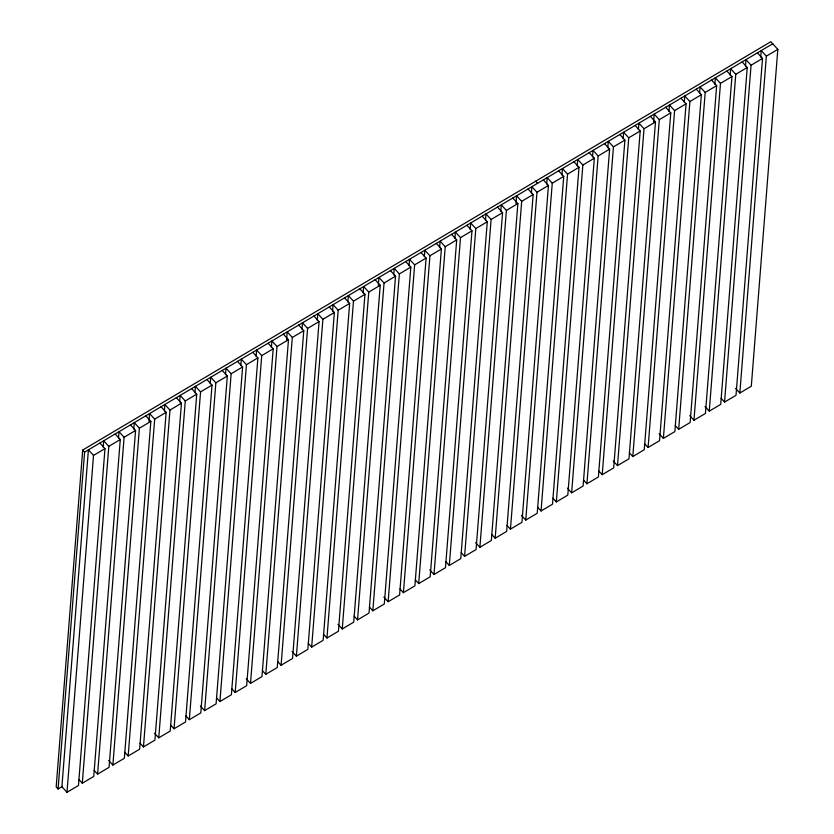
<?xml version="1.0" encoding="UTF-8"?>
<svg xmlns="http://www.w3.org/2000/svg" width="834" height="834" viewBox="0 0 834 834"><rect width="100%" height="100%" fill="white"/><g stroke="black" fill="none" stroke-linecap="round" stroke-linejoin="round"><path stroke-width="1.25" d="M735.588 388.383L739.841 393.022L751.309 386.225L777.82 49.342L770.824 41.7L82.691 450.047L56.18 786.921L58.078 788.995L62.55 786.337M58.078 788.995L84.588 452.122L82.691 450.047M67.001 792.3L93.512 455.427L88.414 449.849L61.893 786.723L67.001 792.3L78.469 785.492L104.98 448.619L99.882 443.042M103.197 447.253L103.697 440.779L108.806 446.346L82.295 783.23L93.762 776.423L120.273 439.549L115.175 433.972M118.48 438.184L118.991 431.699L124.099 437.277L97.588 774.15L109.056 767.343L135.567 430.469L130.458 424.892M133.774 429.103L134.284 422.629L139.393 428.196L112.882 765.08L124.349 758.273L150.86 421.399L145.752 415.822M148.963 421.326L149.578 413.549L154.686 419.127L128.165 756L139.643 749.193L166.154 412.319L161.045 406.742M164.361 410.953L164.871 404.48L169.969 410.057L143.458 746.93L154.926 740.123L181.447 403.249L176.339 397.672M179.654 401.884L180.165 395.399L185.263 400.977L158.752 737.85L170.219 731.043L196.73 394.169L191.632 388.602M194.947 392.804L195.448 386.33L200.556 391.907L174.045 728.78L185.513 721.973L212.024 385.099L206.926 379.522M210.231 383.734L210.741 377.249L215.85 382.827L189.339 719.7L200.806 712.903L227.317 376.019L222.209 370.452M225.524 374.654L226.035 368.18L231.143 373.757L204.632 710.631L216.1 703.823L242.611 366.95L237.502 361.372M240.817 365.584L241.328 359.11L246.437 364.677L219.915 701.561L231.393 694.753L257.904 357.869L252.796 352.302M256.111 356.514L256.622 350.03L261.73 355.607L235.209 692.481L246.676 685.673L273.198 348.8L268.089 343.222M271.404 347.434L271.915 340.96L277.013 346.527L250.502 683.411L261.97 676.603L288.481 339.73L283.383 334.153M286.594 339.657L287.198 331.88L292.307 337.457L265.796 674.331L277.263 667.523L303.774 330.65L298.676 325.072M301.981 329.284L302.492 322.81L307.6 328.387L281.089 665.261L292.557 658.453L319.068 321.58L313.959 316.003M317.274 320.214L317.785 313.73L322.894 319.307L296.383 656.181L307.85 649.373L334.361 312.5L329.253 306.933M332.568 311.134L333.079 304.66L338.187 310.238L311.666 647.111L323.144 640.303L349.654 303.43L344.546 297.853M347.861 302.064L348.372 295.58L353.48 301.157L326.959 638.031L338.427 631.234L364.948 294.35L359.84 288.783M363.155 292.984L363.666 286.51L368.764 292.088L342.253 628.961L353.72 622.154L380.231 285.28L375.133 279.703M378.344 285.207L378.949 277.441L384.057 283.007L357.546 619.891L369.014 613.084L395.524 276.2L390.427 270.633M393.731 274.845L394.242 268.36L399.35 273.938L372.84 610.811L384.307 604.004L410.818 267.13L405.71 261.553M409.025 265.765L409.536 259.291L414.644 264.858L388.133 601.741L399.601 594.934L426.111 258.06L421.003 252.483M424.318 256.695L424.829 250.21L429.937 255.788L403.427 592.661L414.894 585.854L441.405 248.98L436.297 243.403M439.612 247.615L440.123 241.141L445.231 246.718L418.71 583.591L430.177 576.784L456.698 239.911L451.59 234.333M454.905 238.545L455.416 232.06L460.514 237.638L434.003 574.511L445.471 567.704L471.981 230.83L466.884 225.263M470.199 229.465L470.699 222.991L475.807 228.568L449.297 565.442L460.764 558.634L487.275 221.761L482.177 216.183M485.482 220.395L485.993 213.911L491.101 219.488L464.59 556.361L476.058 549.564L502.568 212.68L497.46 207.113M500.775 211.315L501.286 204.841L506.394 210.418L479.884 547.292L491.351 540.484L517.862 203.611L512.754 198.033M515.965 203.538L516.58 195.771L521.688 201.338L495.177 538.222L506.645 531.414L533.155 194.53L528.047 188.964M531.362 193.175L531.873 186.691L536.981 192.268L510.46 529.142L521.928 522.334L548.449 185.461L543.341 179.883M546.656 184.095L547.167 177.621L552.264 183.188L525.754 520.072L537.221 513.264L563.732 176.391L558.634 170.814M561.949 175.025L562.45 168.541L567.558 174.118L541.047 510.992L552.515 504.184L579.025 167.311L573.928 161.733M577.232 165.945L577.743 159.471L582.851 165.049L556.341 501.922L567.808 495.115L594.319 158.241L589.211 152.664M592.526 156.875L593.037 150.391L598.145 155.968L571.634 492.842L583.102 486.034L609.612 149.161L604.504 143.594M607.819 147.795L608.33 141.321L613.438 146.899L586.928 483.772L598.395 476.965L624.906 140.091L619.798 134.514M623.113 138.725L623.624 132.241L628.732 137.818L602.211 474.692L613.678 467.895L640.199 131.011L635.091 125.444M638.406 129.645L638.917 123.171L644.015 128.749L617.504 465.622L628.972 458.815L655.493 121.941L650.384 116.364M653.595 121.868L654.2 114.102L659.308 119.669L632.798 456.552L644.265 449.745L670.776 112.861L665.678 107.294M668.983 111.506L669.494 105.021L674.602 110.599L648.091 447.472L659.558 440.665L686.069 103.791L680.961 98.214M684.276 102.426L684.787 95.952L689.895 101.519L663.384 438.403L674.852 431.595L701.363 94.722L696.254 89.144M699.57 93.356L700.08 86.872L705.189 92.449L678.678 429.322L690.145 422.515L716.656 85.641L711.548 80.064M714.863 84.276L715.374 77.802L720.482 83.379L693.961 420.253L705.428 413.445L731.95 76.572L726.841 70.994M730.157 75.206L730.667 68.722L735.765 74.299L709.254 411.172L720.722 404.365L747.243 67.491L742.135 61.924M745.45 66.126L745.961 59.652L751.059 65.229L724.548 402.103L736.015 395.295L762.526 58.422L757.428 52.844M760.733 57.056L761.244 50.572L766.352 56.149L739.841 393.022M84.588 452.122L772.711 43.775M93.512 455.427L104.98 448.619M108.806 446.346L120.273 439.549M124.099 437.277L135.567 430.469M139.393 428.196L150.86 421.399M154.686 419.127L166.154 412.319M169.969 410.057L181.447 403.249M185.263 400.977L196.73 394.169M200.556 391.907L212.024 385.099M215.85 382.827L227.317 376.019M231.143 373.757L242.611 366.95M246.437 364.677L257.904 357.869M261.73 355.607L273.198 348.8M277.013 346.527L288.481 339.73M292.307 337.457L303.774 330.65M307.6 328.387L319.068 321.58M322.894 319.307L334.361 312.5M338.187 310.238L349.654 303.43M353.48 301.157L364.948 294.35M368.764 292.088L380.231 285.28M384.057 283.007L395.524 276.2M399.35 273.938L410.818 267.13M414.644 264.858L426.111 258.06M429.937 255.788L441.405 248.98M445.231 246.718L456.698 239.911M460.514 237.638L471.981 230.83M475.807 228.568L487.275 221.761M491.101 219.488L502.568 212.68M506.394 210.418L517.862 203.611M521.688 201.338L533.155 194.53M536.981 192.268L548.449 185.461M552.264 183.188L563.732 176.391M567.558 174.118L579.025 167.311M582.851 165.049L594.319 158.241M598.145 155.968L609.612 149.161M613.438 146.899L624.906 140.091M628.732 137.818L640.199 131.011M644.015 128.749L655.493 121.941M659.308 119.669L670.776 112.861M674.602 110.599L686.069 103.791M689.895 101.519L701.363 94.722M705.189 92.449L716.656 85.641M720.482 83.379L731.95 76.572M735.765 74.299L747.243 67.491M751.059 65.229L762.526 58.422M766.352 56.149L777.82 49.342M535.709 181.218L537.607 183.292M721.149 398.381L724.548 402.103M705.001 406.533L709.254 411.172M689.708 415.603L693.961 420.253M675.269 425.611L678.678 429.322M659.131 433.753L663.384 438.403M644.682 443.761L648.091 447.472M629.399 452.831L632.798 456.552M613.251 460.973L617.504 465.622M598.812 470.981L602.211 474.692M583.519 480.05L586.928 483.772M567.381 488.203L571.634 492.842M552.932 498.2L556.341 501.922M537.649 507.281L541.047 510.992M521.5 515.422L525.754 520.072M507.062 525.43L510.46 529.142M491.768 534.5L495.177 538.222M475.63 542.642L479.884 547.292M461.181 552.65L464.59 556.361M445.898 561.72L449.297 565.442M429.75 569.872L434.003 574.511M415.311 579.87L418.71 583.591M400.018 588.95L403.427 592.661M383.88 597.092L388.133 601.741M369.431 607.1L372.84 610.811M354.148 616.17L357.546 619.891M337.999 624.312L342.253 628.961M323.561 634.32L326.959 638.031M308.267 643.389L311.666 647.111M292.129 651.542L296.383 656.181M277.68 661.539L281.089 665.261M262.397 670.619L265.796 674.331M246.249 678.761L250.502 683.411M231.81 688.769L235.209 692.481M216.517 697.839L219.915 701.561M200.379 705.981L204.632 710.631M185.93 715.989L189.339 719.7M170.647 725.059L174.045 728.78M154.498 733.211L158.752 737.85M140.06 743.209L143.458 746.93M124.766 752.289L128.165 756M108.629 760.431L112.882 765.08M94.179 770.439L97.588 774.15M78.886 779.509L82.295 783.23"/></g></svg>
